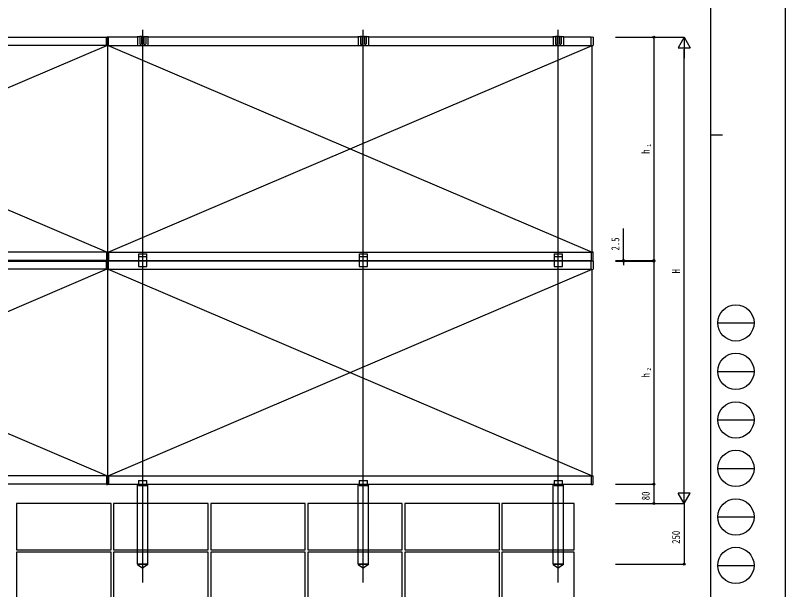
# Model space of a CAD drawing. Units: millimetres, scale not verified. Extents: x -4205 to 4205, y -2970 to 2970.
# Drawn here: x 1030 to 4205, y -1750 to 618 of the extents above; entities that cross this region are included whole.
import ezdxf
from ezdxf.enums import TextEntityAlignment as Align

# ---------------------------------------------------------------- set-up
doc = ezdxf.new("R2010")
doc.units = ezdxf.units.MM
doc.header["$LTSCALE"] = 12
for name, color, linetype in [('0-3_YKK_A1', 4, 'Continuous'), ('0-4_YKK_D', 6, 'Continuous'), ('0-5_YKK_ZWAK', 7, 'Continuous')]:
    doc.layers.add(name, color=color, linetype=linetype)
doc.styles.add('ＭＳ ゴシック', font='')
doc.styles.get('ＭＳ ゴシック').set_extended_font_data('MS Gothic')

msp = doc.modelspace()

# ---------------------------------------------------------------- linework, layer by layer
at = {"layer": '0-3_YKK_A1'}
for p, q in [((1555.06, -1720.29), (1555.06, 558.28)), ((2464.06, -1720.29), (2464.06, 558.28)), ((3268.06, -1720.29), (3268.06, 558.28)), ((1405.06, 527.44), (1405.06, 528.24)), ((1405.06, 494.2), (1405.06, 527.44)), ((1405.25, 528.44), (1409.56, 528.7)), ((1413.87, 528.44), (1409.56, 528.7)), ((1414.06, 527.44), (1414.06, 528.24)), ((1414.06, 494.2), (1414.06, 527.44)), ((1543.06, 529.5), (1533.56, 529.5)), ((1534.06, 529.5), (1534.06, 494.98)), ((1543.06, 529.5), (1543.06, 500.98)), ((1549.06, 530.5), (1544.06, 530.5)), ((1560.06, 529.5), (1550.06, 529.5)), ((1550.06, 529.5), (1550.06, 500.98)), ((1560.06, 529.5), (1560.06, 500.98)), ((1561.06, 530.5), (1566.06, 530.5)), ((1576.56, 529.5), (1567.06, 529.5)), ((1567.06, 529.5), (1567.06, 500.98)), ((1576.06, 529.5), (1576.06, 494.98)), ((2443.06, 527.5), (1576.06, 527.5)), ((2452.06, 529.5), (2442.56, 529.5)), ((2443.06, 529.5), (2443.06, 494.98)), ((2452.06, 529.5), (2452.06, 500.98)), ((2458.06, 530.5), (2453.06, 530.5)), ((2469.06, 529.5), (2459.06, 529.5)), ((2459.06, 529.5), (2459.06, 500.98)), ((2469.06, 529.5), (2469.06, 500.98)), ((2470.06, 530.5), (2475.06, 530.5)), ((2485.56, 529.5), (2476.06, 529.5)), ((2476.06, 529.5), (2476.06, 500.98)), ((2485.06, 529.5), (2485.06, 494.98)), ((3247.06, 527.5), (2485.06, 527.5)), ((3256.06, 529.5), (3246.56, 529.5)), ((3247.06, 529.5), (3247.06, 494.98)), ((3256.06, 529.5), (3256.06, 500.98)), ((3262.06, 530.5), (3257.06, 530.5)), ((3273.06, 529.5), (3263.06, 529.5)), ((3263.06, 529.5), (3263.06, 500.98)), ((3273.06, 529.5), (3273.06, 500.98)), ((3274.06, 530.5), (3279.06, 530.5)), ((3289.56, 529.5), (3280.06, 529.5)), ((3280.06, 529.5), (3280.06, 500.98)), ((3289.06, 529.5), (3289.06, 494.98)), ((3403.56, 527.5), (3289.06, 527.5)), ((3403.88, 528.68), (3410.62, 528.27)), ((3411.56, 527.27), (3411.56, 494.63)), ((1407.06, -358.5), (-587.94, 493.5)), ((-587.94, -358.5), (1407.06, 493.5)), ((1409.56, 493.5), (-584.44, 493.5)), ((1405.06, 493.4), (1405.06, 494.2)), ((1409.56, 493.2), (1405.62, 493.2)), ((1409.56, 493.5), (3403.56, 493.5)), ((1409.56, 493.2), (1413.5, 493.2)), ((1412.06, 493.5), (3407.06, -358.5)), ((1412.06, -358.5), (3407.06, 493.5)), ((1414.06, 493.4), (1414.06, 494.2)), ((1535.06, 493.98), (1554.34, 493.98)), ((1555.77, 493.98), (1575.06, 493.98)), ((2444.06, 493.98), (2463.34, 493.98)), ((2464.77, 493.98), (2484.06, 493.98)), ((3248.06, 493.98), (3267.34, 493.98)), ((3268.77, 493.98), (3288.06, 493.98)), ((3403.88, 493.22), (3410.62, 493.63)), ((3407.06, -358.41), (3407.06, 493.41)), ((1405.06, -358.5), (-584.44, -358.5)), ((1405.06, -358.4), (1405.06, -359.2)), ((1405.06, -359.2), (1405.06, -392.44)), ((1409.56, -358.2), (1405.62, -358.2)), ((1409.56, -358.2), (1413.5, -358.2)), ((1414.06, -358.4), (1414.06, -359.2)), ((1414.06, -358.5), (3403.56, -358.5)), ((1414.06, -359.2), (1414.06, -392.44)), ((1537.81, -365.5), (1572.31, -365.5)), ((1572.31, -377.5), (1537.81, -377.5)), ((2446.81, -365.5), (2481.31, -365.5)), ((2481.31, -377.5), (2446.81, -377.5)), ((3250.81, -365.5), (3285.31, -365.5)), ((3285.31, -377.5), (3250.81, -377.5)), ((3403.88, -358.22), (3410.62, -358.63)), ((3411.56, -392.27), (3411.56, -359.63)), ((1405.06, -392.5), (-584.44, -392.5)), ((-584.44, -395), (1405.06, -395)), ((1405.06, -392.44), (1405.06, -393.24)), ((1405.06, -395.06), (1405.06, -394.26)), ((1405.06, -428.3), (1405.06, -395.06)), ((1405.25, -393.44), (1409.56, -393.7)), ((1405.25, -394.06), (1409.56, -393.8)), ((1413.87, -393.44), (1409.56, -393.7)), ((1413.87, -394.06), (1409.56, -393.8)), ((1409.56, -395), (1409.56, -1315)), ((1409.56, -395), (1409.56, -1315)), ((1414.06, -392.44), (1414.06, -393.24)), ((1414.06, -392.5), (3403.56, -392.5)), ((1414.06, -395.06), (1414.06, -394.26)), ((3403.56, -395), (1414.06, -395)), ((1414.06, -428.3), (1414.06, -395.06)), ((3403.88, -393.68), (3410.62, -393.27)), ((3403.88, -393.82), (3410.62, -394.23)), ((3411.56, -395.23), (3411.56, -427.87)), ((1407.06, -1281), (-587.94, -429)), ((1407.06, -429), (-587.94, -1281)), ((1405.06, -429), (-584.44, -429)), ((1405.06, -429.1), (1405.06, -428.3)), ((1409.56, -429.3), (1405.62, -429.3)), ((1409.56, -429.3), (1413.5, -429.3)), ((1412.06, -429), (3407.06, -1281)), ((1412.06, -1281), (3407.06, -429)), ((1414.06, -429.1), (1414.06, -428.3)), ((1414.06, -429), (3403.56, -429)), ((1537.81, -417.5), (1572.31, -417.5)), ((2446.81, -417.5), (2481.31, -417.5)), ((3250.81, -417.5), (3285.31, -417.5)), ((3403.88, -429.28), (3410.62, -428.87)), ((3407.06, -1280.91), (3407.06, -429.09)), ((1405.06, -1281), (-584.44, -1281)), ((1405.06, -1280.9), (1405.06, -1281.7)), ((1405.06, -1281.7), (1405.06, -1314.94)), ((1409.56, -1280.7), (1405.62, -1280.7)), ((1409.56, -1280.7), (1413.5, -1280.7)), ((1414.06, -1280.9), (1414.06, -1281.7)), ((1414.06, -1281), (3403.56, -1281)), ((1414.06, -1281.7), (1414.06, -1314.94)), ((1537.76, -1300), (1572.36, -1300)), ((1537.76, -1300), (1537.76, -1321)), ((1572.36, -1321), (1572.36, -1300)), ((2446.76, -1300), (2481.36, -1300)), ((2446.76, -1300), (2446.76, -1321)), ((2481.36, -1321), (2481.36, -1300)), ((3250.76, -1300), (3285.36, -1300)), ((3250.76, -1300), (3250.76, -1321)), ((3285.36, -1321), (3285.36, -1300)), ((3403.88, -1280.72), (3410.62, -1281.13)), ((3411.56, -1314.77), (3411.56, -1282.13)), ((1405.06, -1315), (-584.44, -1315)), ((1405.06, -1314.94), (1405.06, -1315.74)), ((1405.25, -1315.94), (1409.56, -1316.2)), ((1413.87, -1315.94), (1409.56, -1316.2)), ((1414.06, -1314.94), (1414.06, -1315.74)), ((1414.06, -1315), (3403.56, -1315)), ((1534.06, -1395), (1534.06, -1315)), ((1537.76, -1321), (1572.36, -1321)), ((1576.06, -1395), (1576.06, -1315)), ((2443.06, -1395), (2443.06, -1315)), ((2446.76, -1321), (2481.36, -1321)), ((2485.06, -1395), (2485.06, -1315)), ((3247.06, -1395), (3247.06, -1315)), ((3250.76, -1321), (3285.36, -1321)), ((3289.06, -1395), (3289.06, -1315)), ((3403.88, -1316.18), (3410.62, -1315.77)), ((1534.06, -1645), (1534.06, -1395)), ((1576.06, -1645), (1576.06, -1395)), ((2443.06, -1645), (2443.06, -1395)), ((2485.06, -1645), (2485.06, -1395)), ((3247.06, -1645), (3247.06, -1395)), ((3289.06, -1645), (3289.06, -1395)), ((1536.56, -1645), (1573.56, -1645)), ((1576.06, -1646), (1558.25, -1658.85)), ((2445.56, -1645), (2482.56, -1645)), ((2485.06, -1646), (2467.25, -1658.85)), ((3249.56, -1645), (3286.56, -1645)), ((3289.06, -1646), (3271.25, -1658.85))]:
    msp.add_line(p, q, dxfattribs=at)
for points in [[(572.06, 527.5), (1409.56, 527.5), (1409.56, -392.5)], [(1534.06, 527.5), (1409.56, 527.5), (1409.56, -392.5)], [(3403.56, 493.52), (3403.56, 494.2), (3403.56, 527.7), (3403.56, 528.38)], [(1537.81, -365.5), (1537.81, -377.5), (1537.81, -417.5)], [(1572.31, -417.5), (1572.31, -377.5), (1572.31, -365.5)], [(2446.81, -365.5), (2446.81, -377.5), (2446.81, -417.5)], [(2481.31, -417.5), (2481.31, -377.5), (2481.31, -365.5)], [(3250.81, -365.5), (3250.81, -377.5), (3250.81, -417.5)], [(3285.31, -417.5), (3285.31, -377.5), (3285.31, -365.5)], [(3403.56, -358.52), (3403.56, -359.2), (3403.56, -392.7), (3403.56, -393.38)], [(3403.56, -428.98), (3403.56, -428.3), (3403.56, -394.8), (3403.56, -394.12)], [(3403.56, -1281.02), (3403.56, -1281.7), (3403.56, -1315.2), (3403.56, -1315.88)], [(3334.06, -1795), (3334.06, -1595), (3035.06, -1595), (3035.06, -1785), (3334.06, -1785)], [(1576.06, -1646), (1576.06, -1645), (1534.06, -1645), (1534.06, -1646)], [(1576.06, -1646), (1534.06, -1646), (1551.87, -1658.85)], [(2485.06, -1646), (2485.06, -1645), (2443.06, -1645), (2443.06, -1646)], [(2485.06, -1646), (2443.06, -1646), (2460.87, -1658.85)], [(3289.06, -1646), (3289.06, -1645), (3247.06, -1645), (3247.06, -1646)], [(3289.06, -1646), (3247.06, -1646), (3264.87, -1658.85)]]:
    msp.add_lwpolyline(points, dxfattribs=at)
for points in [[(1425.06, -1585), (1425.06, -1395), (1035.06, -1395), (1035.06, -1585)], [(1825.06, -1585), (1825.06, -1395), (1435.06, -1395), (1435.06, -1585)], [(2225.06, -1585), (2225.06, -1395), (1835.06, -1395), (1835.06, -1585)], [(2625.06, -1585), (2625.06, -1395), (2235.06, -1395), (2235.06, -1585)], [(3025.06, -1585), (3025.06, -1395), (2635.06, -1395), (2635.06, -1585)], [(3334.06, -1585), (3334.06, -1395), (3035.06, -1395), (3035.06, -1585)], [(1425.06, -1785), (1425.06, -1595), (1035.06, -1595), (1035.06, -1785)], [(1825.06, -1785), (1825.06, -1595), (1435.06, -1595), (1435.06, -1785)], [(2225.06, -1785), (2225.06, -1595), (1835.06, -1595), (1835.06, -1785)], [(2625.06, -1785), (2625.06, -1595), (2235.06, -1595), (2235.06, -1785)], [(3025.06, -1785), (3025.06, -1595), (2635.06, -1595), (2635.06, -1785)]]:
    msp.add_lwpolyline(points, close=True, dxfattribs=at)
for centre, radius, start, end in [((1405.26, 528.24), 0.2, 93.5, 180), ((1413.86, 528.24), 0.2, 0, 86.5), ((1533.56, 527.5), 2, 90, 180), ((1544.06, 529.5), 1, 90, 180), ((1549.06, 529.5), 1, 0, 90), ((1561.06, 529.5), 1, 90, 180), ((1566.06, 529.5), 1, 0, 90), ((1576.56, 527.5), 2, 0, 90), ((2442.56, 527.5), 2, 90, 180), ((2453.06, 529.5), 1, 90, 180), ((2458.06, 529.5), 1, 0, 90), ((2470.06, 529.5), 1, 90, 180), ((2475.06, 529.5), 1, 0, 90), ((2485.56, 527.5), 2, 0, 90), ((3246.56, 527.5), 2, 90, 180), ((3257.06, 529.5), 1, 90, 180), ((3262.06, 529.5), 1, 0, 90), ((3274.06, 529.5), 1, 90, 180), ((3279.06, 529.5), 1, 0, 90), ((3289.56, 527.5), 2, 0, 90), ((3403.86, 528.38), 0.3, 86.5, 180), ((3410.56, 527.27), 1, 0, 86.5), ((1405.26, 493.4), 0.202, 179.93968, 269.38321), ((1413.86, 493.4), 0.202, 270.61679, 0.06032), ((1535.06, 494.98), 1, 180, 270), ((1546.56, 500.98), 3.5, 180, 0), ((1555.06, 493.28), 1, 44.427, 135.573), ((1563.56, 500.98), 3.5, 180, 0), ((1575.06, 494.98), 1, 270, 0), ((2444.06, 494.98), 1, 180, 270), ((2455.56, 500.98), 3.5, 180, 0), ((2464.06, 493.28), 1, 44.427, 135.573), ((2472.56, 500.98), 3.5, 180, 0), ((2484.06, 494.98), 1, 270, 0), ((3248.06, 494.98), 1, 180, 270), ((3259.56, 500.98), 3.5, 180, 0), ((3268.06, 493.28), 1, 44.427, 135.573), ((3276.56, 500.98), 3.5, 180, 0), ((3288.06, 494.98), 1, 270, 0), ((3403.86, 493.52), 0.3, 180, 273.5), ((3410.56, 494.63), 1, 273.5, 0), ((1405.26, -358.4), 0.202, 90.61679, 180.06032), ((1413.86, -358.4), 0.202, 359.93968, 89.38321), ((3403.86, -358.52), 0.3, 86.5, 180), ((3410.56, -359.63), 1, 0, 86.5), ((1405.26, -393.24), 0.2, 180, 266.5), ((1405.26, -394.26), 0.2, 93.5, 180), ((1413.86, -393.24), 0.2, 273.5, 0), ((1413.86, -394.26), 0.2, 0, 86.5), ((3403.86, -393.38), 0.3, 180, 273.5), ((3403.86, -394.12), 0.3, 86.5, 180), ((3410.56, -392.27), 1, 273.5, 0), ((3410.56, -395.23), 1, 0, 86.5), ((1405.26, -429.1), 0.202, 179.93968, 269.38321), ((1413.86, -429.1), 0.202, 270.61679, 0.06032), ((3403.86, -428.98), 0.3, 180, 273.5), ((3410.56, -427.87), 1, 273.5, 0), ((1405.26, -1280.9), 0.202, 90.61679, 180.06032), ((1413.86, -1280.9), 0.202, 359.93968, 89.38321), ((3403.86, -1281.02), 0.3, 86.5, 180), ((3410.56, -1282.13), 1, 0, 86.5), ((1405.26, -1315.74), 0.2, 180, 266.5), ((1413.86, -1315.74), 0.2, 273.5, 0), ((3403.86, -1315.88), 0.3, 180, 273.5), ((3410.56, -1314.77), 1, 273.5, 0), ((1555.06, -1655), 5, 230.35793, 309.64207), ((2464.06, -1655), 5, 230.35793, 309.64207), ((3268.06, -1655), 5, 230.35793, 309.64207)]:
    msp.add_arc(centre, radius, start, end, dxfattribs=at)
for centre, start_param, end_param in [((1405.62, 494.2), 4.6587856, 4.712389), ((1413.5, 494.2), 4.712389, 4.7659923), ((1405.62, -359.2), 1.5707963, 1.6243997), ((1413.5, -359.2), 1.517193, 1.5707963), ((1405.62, -428.3), 4.6587856, 4.712389), ((1413.5, -428.3), 4.712389, 4.7659923), ((1405.62, -1281.7), 1.5707963, 1.6243997), ((1413.5, -1281.7), 1.517193, 1.5707963)]:
    msp.add_ellipse(centre, major_axis=(6.74, 0), ratio=0.148374, start_param=start_param, end_param=end_param, dxfattribs=at)
at = {"layer": '0-4_YKK_D'}
for p, q in [((3503.56, 527.5), (3662.56, 527.5)), ((3503.56, 527.5), (3787.56, 527.5)), ((3661.56, 527.5), (3661.56, -392.5)), ((3786.56, 527.5), (3761.56, 484.2)), ((3786.56, 527.5), (3811.56, 484.2)), ((3786.56, 527.5), (3786.56, 440.9)), ((3761.56, 484.2), (3811.56, 484.2)), ((3786.56, -1345), (3786.56, 477.5)), ((3536.56, -392.5), (3536.56, -260.5)), ((3503.56, -392.5), (3662.56, -392.5)), ((3503.56, -392.5), (3537.56, -392.5)), ((3503.56, -395), (3662.56, -395)), ((3503.56, -395), (3537.56, -395)), ((3536.56, -395), (3536.56, -392.5)), ((3536.56, -395), (3536.56, -412)), ((3661.56, -395), (3661.56, -1315)), ((3503.56, -1315), (3662.56, -1315)), ((3503.56, -1315), (3662.56, -1315)), ((3661.56, -1315), (3661.56, -1395)), ((3786.56, -1395), (3786.56, -1308.4)), ((3786.56, -1395), (3761.56, -1351.7)), ((3811.56, -1351.7), (3761.56, -1351.7)), ((3786.56, -1395), (3811.56, -1351.7)), ((3503.56, -1395), (3787.56, -1395)), ((3503.56, -1395), (3787.56, -1395)), ((3503.56, -1395), (3662.56, -1395)), ((3786.56, -1395), (3786.56, -1645)), ((3503.56, -1645), (3787.56, -1645))]:
    msp.add_line(p, q, dxfattribs=at)
for centre in [(3661.56, 527.5), (3536.56, -392.5), (3536.56, -395), (3661.56, -392.5), (3661.56, -395), (3661.56, -1315), (3661.56, -1315), (3661.56, -1395), (3786.56, -1645)]:
    msp.add_circle(centre, 4.25, dxfattribs=at)
at = {"layer": '0-5_YKK_ZWAK'}
for p, q in [((3895.02, 2775), (3895.02, -2525)), ((3895.02, 125), (3945.02, 125)), ((3925.02, -650), (4075.02, -650)), ((3925.02, -850), (4075.02, -850)), ((3925.02, -1050), (4075.02, -1050)), ((3925.02, -1250), (4075.02, -1250)), ((3925.02, -1450), (4075.02, -1450)), ((3925.02, -1650), (4075.02, -1650))]:
    msp.add_line(p, q, dxfattribs=at)
msp.add_lwpolyline([(-4205, -2970), (4205, -2970), (4205, 2970), (-4205, 2970)], close=True, dxfattribs=at)
for centre in [(4000.02, -650), (4000.02, -850), (4000.02, -1050), (4000.02, -1250), (4000.02, -1450), (4000.02, -1650)]:
    msp.add_circle(centre, 75, dxfattribs=at)

# ---------------------------------------------------------------- texts
at = {"layer": '0-4_YKK_D', "style": 'ＭＳ ゴシック', "width": 0.8}
for s, height, p in [('1', 16.5, (3654.56, 75.9)), ('h', 32.99, (3654.56, 47.1)), ('2.5', 32.99, (3529.56, -351.5)), ('H', 32.99, (3779.56, -445.75)), ('2', 16.5, (3654.56, -846.6)), ('h', 32.99, (3654.56, -875.4)), ('80', 32.99, (3654.56, -1381.4)), ('250', 32.99, (3779.56, -1560.8))]:
    msp.add_text(s, height=height, rotation=90, dxfattribs=at).set_placement(p, align=Align.BOTTOM_LEFT)

doc.saveas('drawing.dxf')
